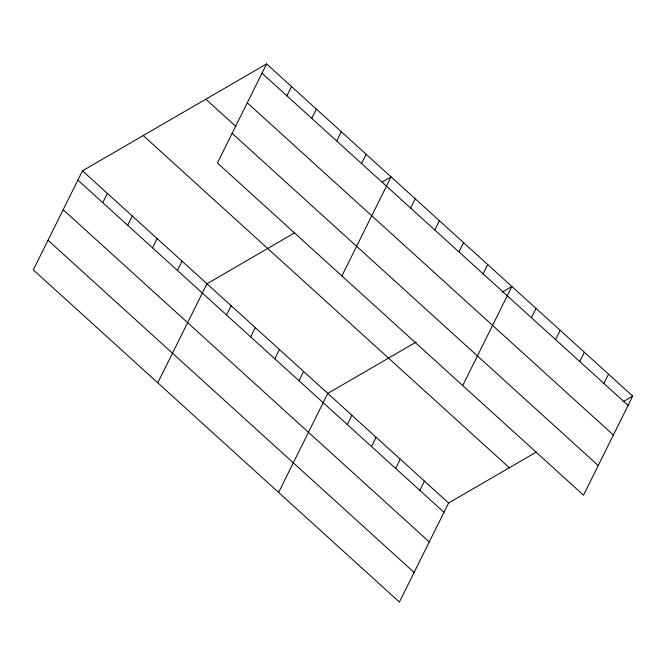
<?xml version="1.0" encoding="UTF-8"?>
<svg xmlns="http://www.w3.org/2000/svg" width="666" height="666" viewBox="0 0 666 666"><rect width="100%" height="100%" fill="white"/><g stroke="black" fill="none" stroke-linecap="round" stroke-linejoin="round"><path stroke-width="1" d="M266.591 63.928L217.416 162.987L583.524 495.179L632.7 396.12L266.591 63.928L82.476 170.821L33.3 269.88L399.409 602.072L448.584 503.013L536.297 452.089M102.764 202.68L107.368 193.406M127.664 225.266L132.268 216M152.556 247.86L157.159 238.586M177.456 270.446L182.059 261.172M286.88 95.787L291.483 86.522M157.775 382.825L206.951 283.766L294.663 232.842M311.78 118.373L316.383 109.107M226.515 314.96L231.119 305.686M336.671 140.967L341.275 131.693M250.674 336.888L255.278 327.614M361.571 163.553L366.167 154.287M274.842 358.808L279.445 349.542M341.891 275.932L391.067 176.873L382.259 181.984M299.001 380.736L303.604 371.462M410.631 208.067L415.226 198.801M278.596 492.449L327.772 393.39L416.35 341.958M434.79 229.995L439.393 220.721M347.327 424.583L351.931 415.309M458.957 251.915L463.553 242.649M371.495 446.511L376.099 437.237M483.116 273.843L487.72 264.569M395.654 468.431L400.258 459.165M462.712 385.556L511.879 286.497L502.197 292.124M419.821 490.359L424.425 481.085M531.443 317.69L536.047 308.425M555.611 339.618L560.206 330.344M579.77 361.538L584.373 352.272M603.937 383.466L608.533 374.192M623.018 401.748L632.7 396.12M261.988 73.202L628.096 405.394M247.277 102.83L613.386 435.023M205.827 99.201L236.005 126.582M232.126 133.358L598.235 465.551M143.232 135.548L509.34 467.74M82.476 170.821L448.584 503.013M77.872 180.086L443.981 512.279M63.162 209.723L429.279 541.916M48.01 240.251L414.119 572.444"/></g></svg>
